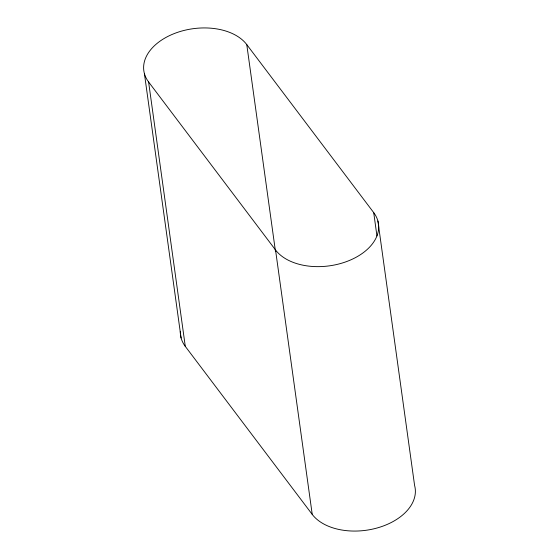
<?xml version="1.0" encoding="UTF-8"?>
<svg xmlns="http://www.w3.org/2000/svg" width="559" height="559" viewBox="0 0 559 559"><rect width="100%" height="100%" fill="white"/><g stroke="black" fill="none" stroke-linecap="round" stroke-linejoin="round"><path stroke-width="0.84" d="M377.905 221.022L414.596 485.45A54.37 34.875 -7.9 0 1 377.381 527.913A54.37 34.875 -7.9 0 1 312.229 514.406L185.288 346.377L148.596 81.956A54.37 34.875 -7.9 0 1 175.016 33.267A54.37 34.875 -7.9 0 1 246.771 44.594L373.712 212.623L376.948 235.954M148.596 81.956L275.538 249.985L312.229 514.406M246.771 44.594L275.433 251.124M144.404 73.55L181.095 337.978M373.712 212.623A54.37 34.875 -7.9 0 1 347.293 261.305A54.37 34.875 -7.9 0 1 275.538 249.985M185.288 346.377A54.37 34.875 -7.9 0 1 180.578 335.547M180.382 333.891A54.37 34.875 -7.9 0 1 180.319 331.382"/></g></svg>
